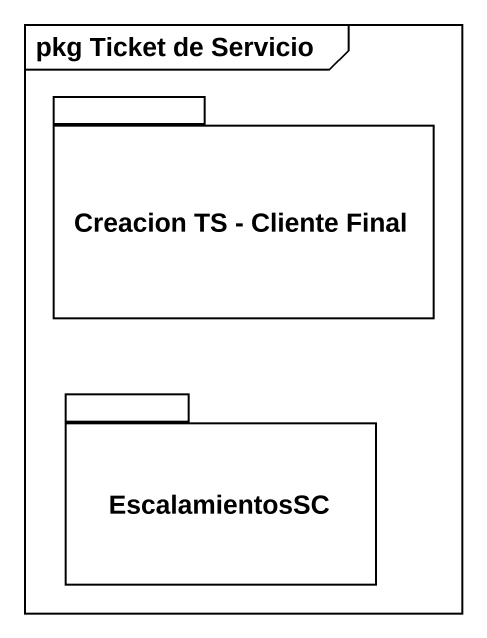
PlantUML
@startuml
mainframe pkg Ticket de Servicio
package "Creacion TS - Cliente Final" as Creacion_TS_Cliente_Final {
}
package EscalamientosSC {
}
@enduml
